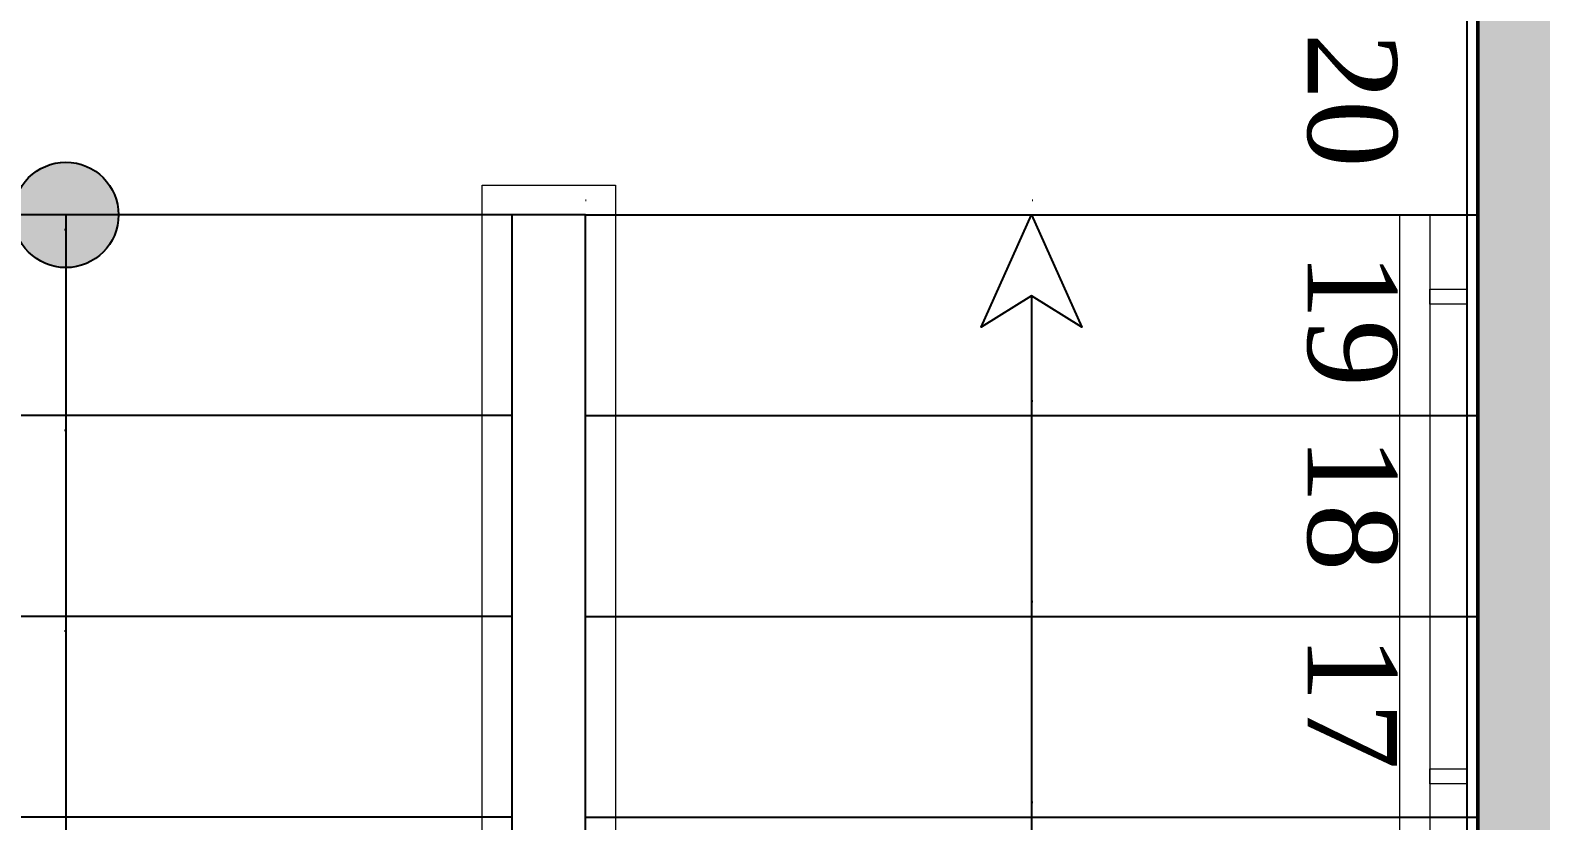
# Model space of a CAD drawing. Extents: x 820 to 5791, y 1495 to 5010.
# Drawn here: x 2809.6 to 3012.8, y 3483.3 to 3589.6 of the extents above; entities that cross this region are included whole.
import ezdxf

# ---------------------------------------------------------------- set-up
doc = ezdxf.new("R2010")
doc.units = 0
doc.header["$LTSCALE"] = 20
doc.linetypes.add('ACAD_ISO07W100', pattern=[3, 0, -3])
doc.layers.get('0').update_dxf_attribs({"linetype": 'CONTINUOUS', "lineweight": 15})
for name, color, linetype in [('2_V_Wall_Decorative Brick', 80, 'CONTINUOUS'), ('MERDİVEN', 146, 'CONTINUOUS'), ('TARAMA', 8, 'CONTINUOUS'), ('YAZI', 150, 'CONTINUOUS')]:
    doc.layers.add(name, color=color, linetype=linetype)
for name, color, linetype, lineweight in [('3_V_Profile_Metal', 141, 'CONTINUOUS', 15), ('_00_TT_PLASTER INTERIOR', 60, 'CONTINUOUS', 0), ('KOLON', 7, 'CONTINUOUS', 50)]:
    doc.layers.add(name, color=color, linetype=linetype, lineweight=lineweight)
doc.layers.add('_00_TT_AREA', color=140, linetype='CONTINUOUS', plot=False)
doc.styles.add('TİMES', font='times.ttf')

# ---------------------------------------------------------------- blocks, each defined once
blk = doc.blocks.new('merdşşnebvv')
at = {"layer": 'MERDİVEN'}
h = blk.add_hatch(color=61, dxfattribs=at)
h.dxf.hatch_style = 1
edge = h.paths.add_edge_path()
edge.add_arc((26768.99, 4854.41), 7.09, -180, 180)
at = {"layer": 'MERDİVEN', "lineweight": 25}
for p, q in [((26687.99, 4794.41), (26687.99, 4914.41)), ((26714.99, 4794.41), (26714.99, 4914.41)), ((26741.99, 4794.41), (26741.99, 4914.41)), ((26768.99, 4794.41), (26768.99, 4914.41)), ((26687.99, 4784.49), (26687.99, 4664.49)), ((26714.99, 4784.49), (26714.99, 4664.49)), ((26741.99, 4784.49), (26741.99, 4664.49)), ((26768.99, 4784.49), (26768.99, 4664.49))]:
    blk.add_line(p, q, dxfattribs=at)
at = {"layer": 'MERDİVEN', "color": 31, "linetype": 'ACAD_ISO07W100', "lineweight": 25}
for p, q in [((26712.99, 4794.41), (26712.99, 4914.41)), ((26739.99, 4794.41), (26739.99, 4914.41)), ((26766.99, 4794.41), (26766.99, 4914.41)), ((26689.99, 4784.49), (26689.99, 4664.49)), ((26716.99, 4784.49), (26716.99, 4664.49)), ((26743.99, 4784.49), (26743.99, 4664.49)), ((26770.99, 4784.49), (26770.99, 4664.49))]:
    blk.add_line(p, q, dxfattribs=at)
at = {"layer": 'MERDİVEN', "color": 61}
for p, q in [((26768.99, 4854.41), (26465.7, 4854.41)), ((26758.11, 4724.49), (26465.7, 4724.49))]:
    blk.add_line(p, q, dxfattribs=at)
at = {"layer": 'MERDİVEN', "lineweight": 25}
blk.add_lwpolyline([(26768.99, 4794.41), (26525.7, 4794.41), (26525.7, 4784.49), (26768.99, 4784.49)], close=True, dxfattribs=at)
at = {"layer": 'MERDİVEN', "color": 61}
blk.add_lwpolyline([(26758.11, 4724.49), (26753.9, 4731.27), (26768.99, 4724.49), (26753.9, 4717.7), (26758.11, 4724.49), (26756.91, 4724.49)], dxfattribs=at)
blk.add_circle((26768.99, 4854.41), 7.09, dxfattribs=at)
at = {"layer": 'YAZI', "color": 0, "style": 'TİMES'}
for s, p in [('17', (26712.51, 4687.31)), ('18', (26739.18, 4687.31)), ('19', (26763.97, 4687.31)), ('20', (26793.49, 4687.31))]:
    blk.add_text(s, height=12, rotation=180, dxfattribs=at).set_placement(p)
blk = doc.blocks.new('HGKJHK')
at = {"layer": '3_V_Profile_Metal'}
for points in [[(-16213.13, 2258.9), (-16213.13, 2510.19), (-16195.2, 2510.19), (-16195.2, 2258.9)], [(-16209.13, 2262.9), (-16209.13, 2506.19), (-16199.2, 2506.19), (-16199.2, 2262.9)], [(-16085.63, 2243.9), (-16089.63, 2243.9), (-16089.63, 2506.19), (-16085.63, 2506.19)], [(-16080.63, 2496.19), (-16080.63, 2494.19), (-16085.63, 2494.19), (-16085.63, 2496.19)], [(-16080.63, 2431.69), (-16080.63, 2429.69), (-16085.63, 2429.69), (-16085.63, 2431.69)]]:
    blk.add_lwpolyline(points, close=True, dxfattribs=at)

msp = doc.modelspace()

# ---------------------------------------------------------------- hatches: boundary and pattern name
at = {"layer": 'TARAMA'}
h = msp.add_hatch(dxfattribs=at)
h.set_pattern_fill('ANSI33', color=256)
h.set_pattern_definition([(45, (5164.587, -4629.65), (-4.490128, 4.490128), []), (45, (5169.077, -4629.65), (-4.490128, 4.490128), [3.175, -1.5875])])
h.paths.add_polyline_path([(3254.38, 3493.04), (3254.38, 3468.04), (3029.38, 3468.04), (3029.38, 3206.47), (3229.59, 3206.47), (3254.59, 3206.47), (3254.59, 3181.47), (3254.59, 2931.47), (3254.59, 2906.47), (3229.59, 2906.47), (2869.59, 2906.47), (2869.59, 2931.47), (3229.59, 2931.47), (3229.59, 3181.47), (3029.38, 3181.47), (3004.38, 3181.47), (2754.59, 3181.47), (2729.59, 3181.47), (2729.59, 3206.47), (2729.59, 3561.47), (2754.59, 3561.47), (2754.59, 3206.47), (3004.38, 3206.47), (3004.38, 3468.04), (3004.38, 3493.04), (3004.38, 3682.04), (3004.38, 3707.04), (3029.38, 3707.04), (3254.38, 3707.04), (3254.38, 3682.04), (3029.38, 3682.04), (3029.38, 3493.04)])

# ---------------------------------------------------------------- linework, layer by layer
at = {"layer": '_00_TT_AREA'}
msp.add_lwpolyline([(2730.4, 3667.03), (2751.09, 3667.03), (2751.09, 3675.27), (2811.09, 3675.27), (2811.09, 3685.54), (2871.79, 3685.54), (2871.79, 3687.83), (2966.32, 3687.83), (2966.32, 3685.54), (3002.88, 3685.54), (3002.88, 3207.97), (2756.09, 3207.97), (2756.09, 3562.97), (2751.09, 3562.97), (2751.09, 3572.51), (2730.4, 3572.51)], close=True, dxfattribs=at)
at = {"layer": '_00_TT_PLASTER INTERIOR'}
msp.add_lwpolyline([(2751.09, 3572.51), (2751.09, 3562.97), (2756.09, 3562.97), (2756.09, 3207.97), (3002.88, 3207.97), (3002.88, 3685.54), (2966.32, 3685.53)], dxfattribs=at)
at = {"layer": 'KOLON'}
msp.add_lwpolyline([(2729.59, 3181.47), (2729.59, 3206.47), (2729.59, 3561.47), (2754.59, 3561.47), (2754.59, 3206.47), (3004.38, 3206.47), (3004.38, 3468.04), (3004.38, 3493.04), (3004.38, 3682.04), (3004.38, 3707.04), (3029.38, 3707.04), (3254.38, 3707.04), (3254.38, 3682.04), (3029.38, 3682.04), (3029.38, 3493.04), (3254.38, 3493.04), (3254.38, 3468.04), (3029.38, 3468.04), (3029.38, 3206.47), (3229.59, 3206.47), (3254.59, 3206.47), (3254.59, 3181.47)], dxfattribs=at)

# ---------------------------------------------------------------- block references
at = {"rotation": 90}
msp.add_blockref('merdşşnebvv', (7668.8, -23204.22), dxfattribs=at)
at = {"layer": '2_V_Wall_Decorative Brick'}
msp.add_blockref('HGKJHK', (19083.52, 1058.57), dxfattribs=at)

doc.saveas('drawing.dxf')
